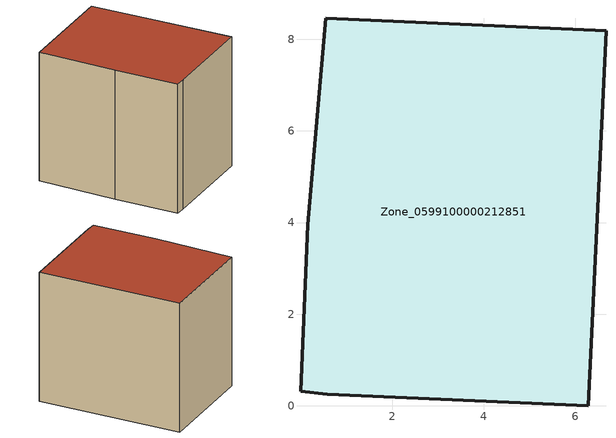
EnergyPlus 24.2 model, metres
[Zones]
Zone_0599100000212851
 floor ground (C_G): 0.58,0.26 0,0.31 0.16,3.96 0.56,8.46 6.67,8.19 6.28,0 z1.02
 wall outside (C_F): 0.56,8.46 0.16,3.96 0,0.31 0.58,0.26 6.28,0 6.67,8.19 0.56,8.46 z1.02:8.52
 roof outside (C_R): 0.58,0.26 6.28,0 6.67,8.19 0.56,8.46 0.16,3.96 0,0.31 z8.52
[BUILDING]
Pand.0599100000212851: North Axis=0; Terrain=City; Loads Convergence Tolerance Value=0.04; Temperature Convergence Tolerance Value=0.4; Solar Distribution=FullExterior; Maximum Number of Warmup Days=25; Minimum Number of Warmup Days=1
[Site:Location]
Rotterdam.The.Hague.AP_ZH_NLD Design_Conditions: Latitude=51.96; Longitude=4.45; Time Zone=1; Elevation=-4.5
[SITE:GROUNDTEMPERATURE:BUILDINGSURFACE]
18, 18, 18, 18, 18, 18, 18, 18, 18, 18, 18, 18
[MATERIAL] Thermal Absorptance=0.9; Solar Absorptance=0.7; Visible Absorptance=0.7
Name | Roughness | Thickness | Conductivity | Density | Specific Heat
G.TC.1965-1974 | MediumSmooth | 0.15 | 0.882353 | 540 | 1210
F.TC.1965-1974 | Rough | 0.3 | 0.697674 | 1920 | 840
R.TC.1965-1974 | MediumRough | 0.2 | 0.232558 | 1500 | 1000
[CONSTRUCTION]
C_G: G.TC.1965-1974
C_F: F.TC.1965-1974
C_R: R.TC.1965-1974
[ZONE]
Zone_0599100000212851: Type=1; Multiplier=1; Ceiling Height=Autocalculate; Volume=Autocalculate; Floor Area=autocalculate; Part of Total Floor Area=Yes
[ZONEINFILTRATION:DESIGNFLOWRATE]
Infil_Zone_0599100000212851: Zone or ZoneList or Space or SpaceList=Zone_0599100000212851; Schedule=AlwaysOn; Design Flow Rate Calculation Method=Flow/Area; Flow Rate per Floor Area=0.003; Constant Term Coefficient=1; Temperature Term Coefficient=0; Velocity Term Coefficient=0; Velocity Squared Term Coefficient=0
[HVACTEMPLATE:ZONE:IDEALLOADSAIRSYSTEM]
Zone_0599100000212851: Maximum Heating Supply Air Temperature=50; Minimum Cooling Supply Air Temperature=13; Maximum Heating Supply Air Humidity Ratio=0.0156; Minimum Cooling Supply Air Humidity Ratio=0.0077; Heating Limit=NoLimit; Cooling Limit=NoLimit; Dehumidification Control Type=ConstantSensibleHeatRatio; Cooling Sensible Heat Ratio=0.7; Dehumidification Setpoint=60; Humidification Control Type=None; Humidification Setpoint=30; Outdoor Air Method=None; Outdoor Air Flow Rate per Person=0.00944; Outdoor Air Flow Rate per Zone Floor Area=0; Outdoor Air Flow Rate per Zone=0; Demand Controlled Ventilation Type=None; Outdoor Air Economizer Type=NoEconomizer; Heat Recovery Type=None; Sensible Heat Recovery Effectiveness=0.7; Latent Heat Recovery Effectiveness=0.65
[ZONECONTROL:THERMOSTAT]
ThermostatControl_Zone_0599100000212851: Zone or ZoneList=Zone_0599100000212851; Control Type Schedule=DualSetpointControlType; Control 1=Thermostat_Zone_0599100000212851; Temperature Difference Between Cutout And Setpoint=0
[THERMOSTATSETPOINT:DUALSETPOINT]
Thermostat_Zone_0599100000212851: Heating Setpoint Temperature Schedule=HeatingSetpoint_Zone_0599100000212851; Cooling Setpoint Temperature Schedule=CoolingSetpoint_Zone_0599100000212851
[SCHEDULE:COMPACT]
HeatingSetpoint_Zone_0599100000212851: Through: 12/31, For: AllDays, Until: 24:00, 21
CoolingSetpoint_Zone_0599100000212851: Through: 12/31, For: AllDays, Until: 24:00, 24
DualSetpointControlType: Through: 12/31, For: AllDays, Until: 24:00, 4
AlwaysOn: Through: 12/31, For: AllDays, Until: 24:00, 1
